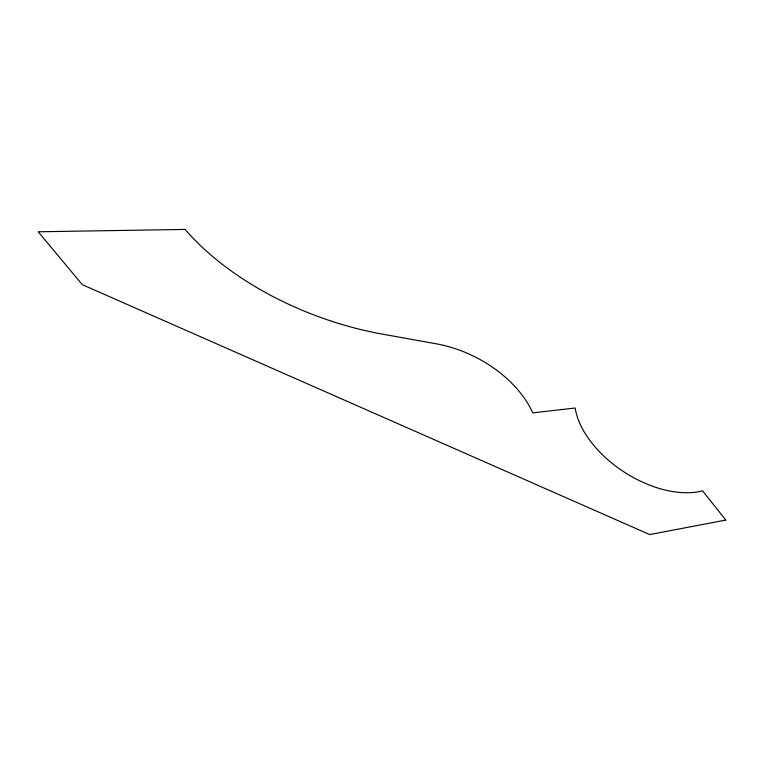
<?xml version="1.0" encoding="UTF-8"?>
<svg xmlns="http://www.w3.org/2000/svg" width="764" height="764" viewBox="0 0 764 764"><rect width="100%" height="100%" fill="white"/><g stroke="black" fill="none" stroke-linecap="round" stroke-linejoin="round"><path stroke-width="1.15" d="M725.8 520.074L649.696 534.571L82.283 284.657L38.2 231.788L185.117 229.429A217.081 119.69 20.5 0 0 382.372 334.116L436.234 343.8A99.396 65.943 26.6 0 1 532.785 412.875L575.177 407.995A85.988 50.758 32.8 0 0 623.978 471.923A85.988 50.758 32.8 0 0 702.546 490.832L725.8 520.074"/></g></svg>
